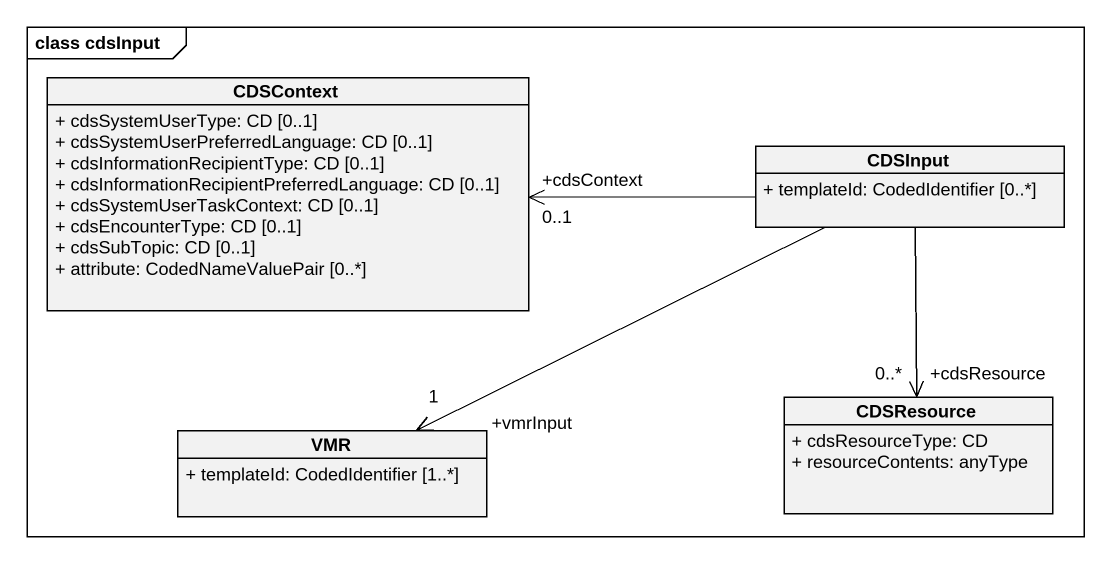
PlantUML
@startuml
mainframe class cdsInput
hide circle
hide empty members
skinparam classAttributeIconSize 0
class CDSContext {
  + cdsSystemUserType: CD [0..1]
  + cdsSystemUserPreferredLanguage: CD [0..1]
  + cdsInformationRecipientType: CD [0..1]
  + cdsInformationRecipientPreferredLanguage: CD [0..1]
  + cdsSystemUserTaskContext: CD [0..1]
  + cdsEncounterType: CD [0..1]
  + cdsSubTopic: CD [0..1]
  + attribute: CodedNameValuePair [0..*]
}
class CDSInput {
  + templateId: CodedIdentifier [0..*]
}
class CDSResource {
  + cdsResourceType: CD
  + resourceContents: anyType
}
class VMR {
  + templateId: CodedIdentifier [1..*]
}
CDSInput -left-> "+cdsContext\n0..1" CDSContext
CDSInput --> "+cdsResource\n0..*" CDSResource
CDSInput -left-> "+vmrInput\n1" VMR
@enduml
